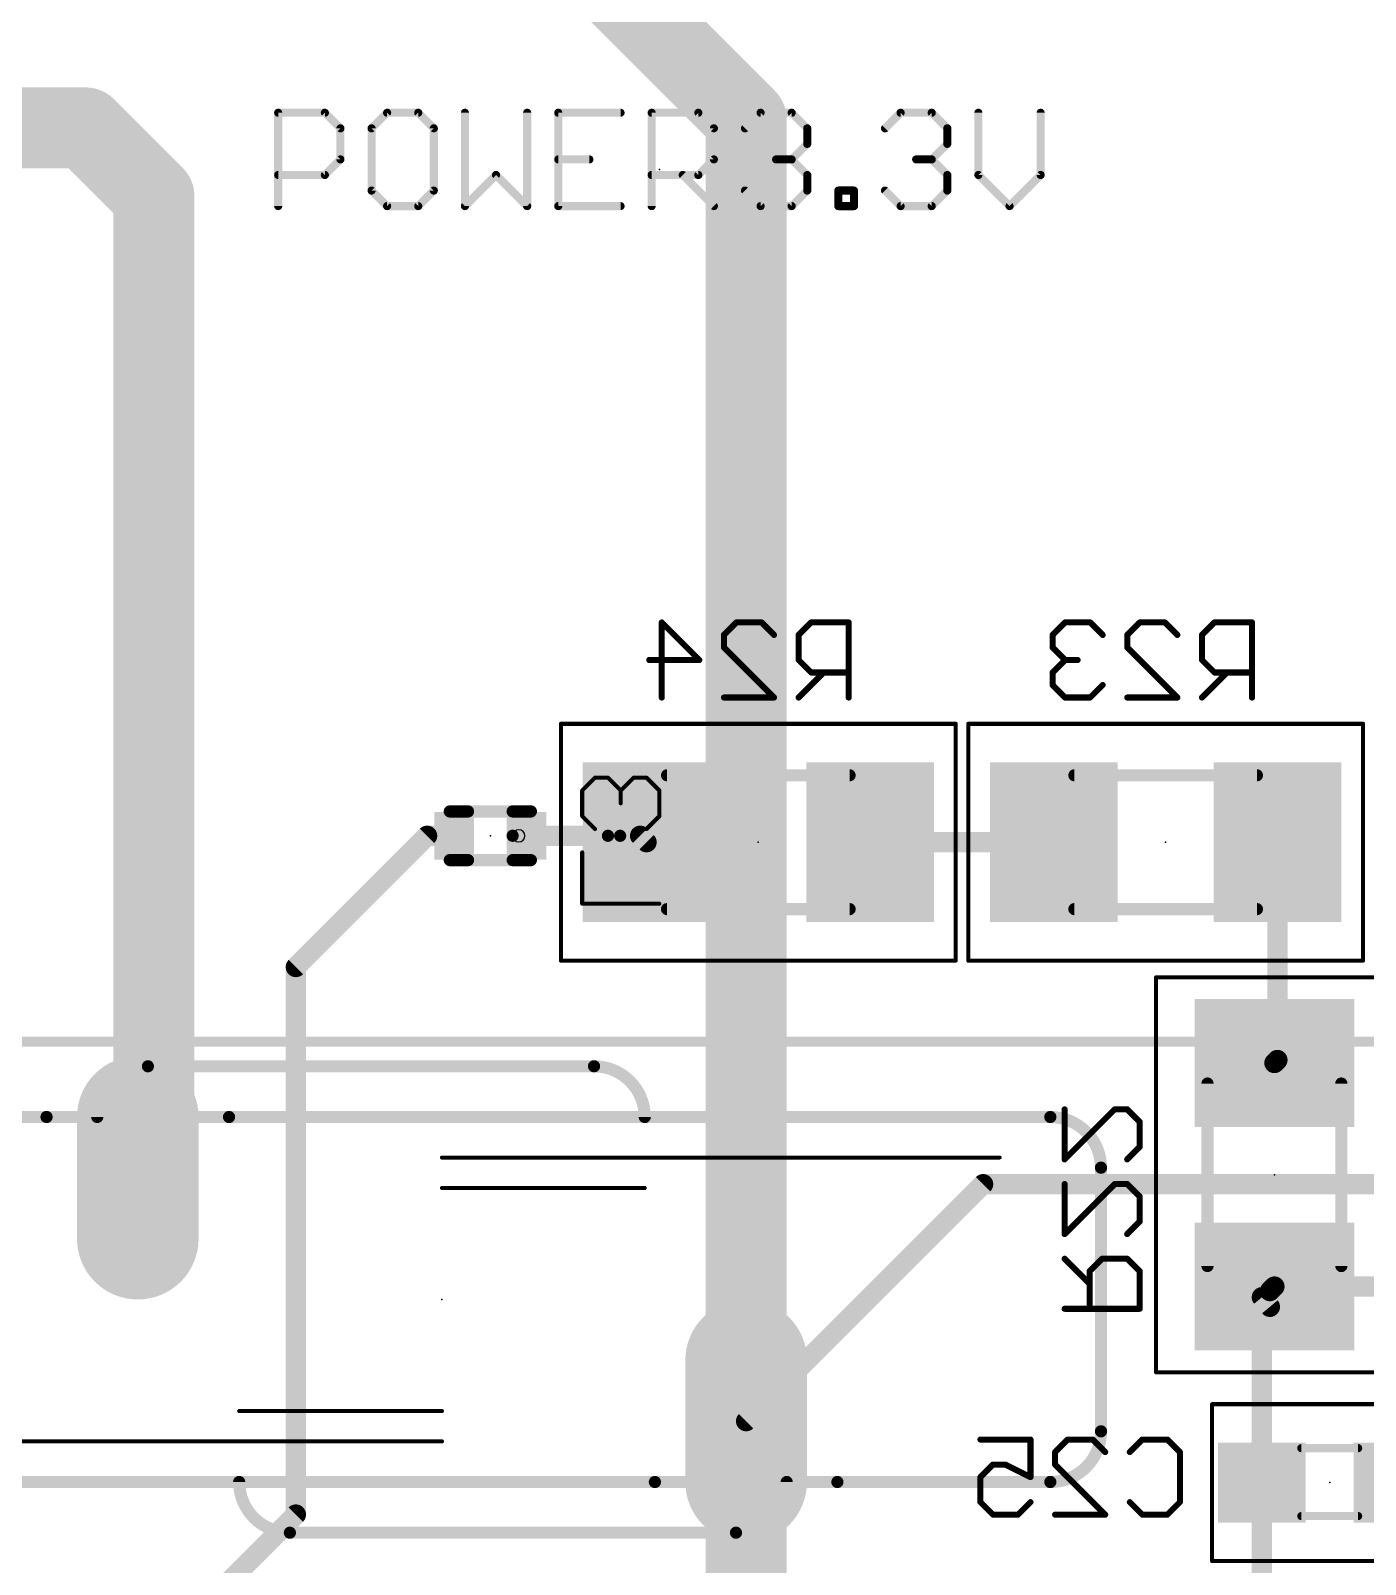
# Model space of a CAD drawing. Extents: x -0.1 to 70.5, y -0.1 to 57.
# Drawn here: x 8.87 to 25.59, y 27.82 to 47.03 of the extents above; entities that cross this region are included whole.
import ezdxf

# ---------------------------------------------------------------- set-up
doc = ezdxf.new("R2010")
doc.units = 0
for name, color, linetype in [('1', 14, 'CONTINUOUS'), ('16', 174, 'CONTINUOUS'), ('17', 94, 'CONTINUOUS'), ('21', 250, 'CONTINUOUS'), ('22', 250, 'CONTINUOUS'), ('23', 178, 'CONTINUOUS'), ('24', 178, 'CONTINUOUS'), ('25', 250, 'CONTINUOUS'), ('26', 250, 'CONTINUOUS'), ('40', 174, 'CONTINUOUS'), ('51', 250, 'CONTINUOUS'), ('52', 250, 'CONTINUOUS')]:
    doc.layers.add(name, color=color, linetype=linetype)

# ---------------------------------------------------------------- blocks, each defined once
blk = doc.blocks.new('RECT')
blk.add_solid([(-0.5, -0.5), (0.5, -0.5), (-0.5, 0.5), (0.5, 0.5)])
blk = doc.blocks.new('LONGP100')
at = {"const_width": 1}
blk.add_lwpolyline([(-0.5, 0), (0.5, 0)], dxfattribs=at)
at = {"const_width": 0.5}
for points in [[(-0.5, 0.25, 1), (-0.5, -0.25)], [(0.5, -0.25, 1), (0.5, 0.25)]]:
    blk.add_lwpolyline(points, format="xyb", dxfattribs=at)

msp = doc.modelspace()

# ---------------------------------------------------------------- linework, layer by layer
at = {"layer": '1'}
for points, const_width in [([(17.832, 45.922), (10.668, 53.086)], 1.016), ([(17.832, 29.618), (17.832, 45.922)], 1.016), ([(17.832, 29.618), (20.8, 32.586)], 0.254), ([(20.8, 32.586), (30.4058, 32.586)], 0.254), ([(17.832, 29.618), (17.832, 25.198)], 1.016)]:
    msp.add_lwpolyline(points, dxfattribs=dict(at, const_width=const_width))
for points, const_width in [([(18.086, 45.922, 1), (17.578, 45.922)], 0.508), ([(17.6524, 45.7424, 1), (18.0116, 46.1016)], 0.508), ([(20.8, 32.6495, 1), (20.8, 32.5225)], 0.127), ([(20.8449, 32.5411, 1), (20.7551, 32.6309)], 0.127), ([(18.086, 29.618, 1), (17.578, 29.618)], 0.508), ([(17.578, 29.618, 1), (18.086, 29.618)], 0.508), ([(17.7871, 29.6629, 1), (17.8769, 29.5731)], 0.127)]:
    msp.add_lwpolyline(points, format="xyb", dxfattribs=dict(at, const_width=const_width))
at = {"layer": '16'}
for points, const_width in [([(6.4, 45.816), (9.556, 45.816)], 1.016), ([(9.556, 45.816), (10.414, 44.958)], 1.016), ([(10.414, 44.958), (10.414, 32.868)], 1.016), ([(13.836, 36.95), (12.192, 35.306)], 0.254), ([(14.1364, 36.95), (13.836, 36.95)], 0.254), ([(15.1196, 36.95), (16.5042, 36.95)], 0.254), ([(16.5042, 36.95), (16.5846, 36.8696)], 0.254), ([(19.3846, 36.8696), (21.6868, 36.8696)], 0.254), ([(24.4868, 36.8696), (24.4868, 34.1418)], 0.254), ([(12.192, 35.306), (12.192, 28.448)], 0.254), ([(24.4868, 34.1418), (24.449, 34.104)], 0.254), ([(10.414, 32.868), (10.212, 32.666)], 1.016), ([(24.449, 31.304), (24.392, 31.247)], 0.254), ([(24.392, 31.247), (24.392, 31.05)], 0.254), ([(24.449, 31.304), (28.2237, 31.304)], 0.254), ([(24.392, 31.05), (24.292, 31.1699)], 0.254), ([(24.292, 31.1699), (24.292, 28.848)], 0.254), ([(24.292, 28.848), (24.292, 27.524)], 0.254), ([(12.192, 28.448), (10.132, 26.388)], 0.254)]:
    msp.add_lwpolyline(points, dxfattribs=dict(at, const_width=const_width))
for points, const_width in [([(9.7356, 45.9956, 1), (9.3764, 45.6364)], 0.508), ([(9.556, 45.562, 1), (9.556, 46.07)], 0.508), ([(10.668, 44.958, 1), (10.16, 44.958)], 0.508), ([(10.2344, 44.7784, 1), (10.5936, 45.1376)], 0.508), ([(13.836, 37.0135, 1), (13.836, 36.8865)], 0.127), ([(13.8809, 36.9051, 1), (13.7911, 36.9949)], 0.127), ([(14.1364, 36.8865, 1), (14.1364, 37.0135)], 0.127), ([(15.1196, 37.0135, 1), (15.1196, 36.8865)], 0.127), ([(16.5491, 36.9949, 1), (16.4593, 36.9051)], 0.127), ([(16.5042, 36.8865, 1), (16.5042, 37.0135)], 0.127), ([(16.5397, 36.8247, 1), (16.6295, 36.9145)], 0.127), ([(19.3846, 36.9331, 1), (19.3846, 36.8061)], 0.127), ([(21.6868, 36.8061, 1), (21.6868, 36.9331)], 0.127), ([(24.5503, 36.8696, 1), (24.4233, 36.8696)], 0.127), ([(12.2555, 35.306, 1), (12.1285, 35.306)], 0.127), ([(12.1471, 35.3509, 1), (12.2369, 35.2611)], 0.127), ([(24.4041, 34.1489, 1), (24.4939, 34.0591)], 0.127), ([(24.4233, 34.1418, 1), (24.5503, 34.1418)], 0.127), ([(24.5317, 34.0969, 1), (24.4419, 34.1867)], 0.127), ([(10.5936, 32.6884, 1), (10.2344, 33.0476)], 0.508), ([(10.0324, 32.8456, 1), (10.3916, 32.4864)], 0.508), ([(10.16, 32.868, 1), (10.668, 32.868)], 0.508), ([(24.4555, 31.247, 1), (24.3285, 31.247)], 0.127), ([(24.3471, 31.2919, 1), (24.4369, 31.2021)], 0.127), ([(24.449, 31.3675, 1), (24.449, 31.2405)], 0.127), ([(24.4939, 31.2591, 1), (24.4041, 31.3489)], 0.127), ([(24.3408, 31.2106, 1), (24.2432, 31.1292)], 0.127), ([(24.3555, 31.1699, 1), (24.2285, 31.1699)], 0.127), ([(24.3432, 31.0093, 1), (24.4408, 31.0907)], 0.127), ([(24.3285, 31.05, 1), (24.4555, 31.05)], 0.127), ([(24.3555, 28.848, 1), (24.2285, 28.848)], 0.127), ([(24.2285, 28.848, 1), (24.3555, 28.848)], 0.127), ([(12.1285, 28.448, 1), (12.2555, 28.448)], 0.127), ([(12.2369, 28.4031, 1), (12.1471, 28.4929)], 0.127)]:
    msp.add_lwpolyline(points, format="xyb", dxfattribs=dict(at, const_width=const_width))
at = {"layer": '21'}
for points, const_width in [([(1.252, 34.372), (32.494, 34.372)], 0.127), ([(15.927, 34.063), (10.339, 34.063)], 0.1524), ([(6.402, 33.428), (9.069, 33.428)], 0.1524), ([(11.355, 33.428), (21.642, 33.428)], 0.1524), ([(14.022, 32.92), (21.007, 32.92)], 0.0508), ([(22.277, 32.793), (22.277, 29.491)], 0.1524), ([(14.022, 32.539), (16.562, 32.539)], 0.0508), ([(11.482, 29.745), (14.022, 29.745)], 0.0508), ([(7.037, 29.364), (14.022, 29.364)], 0.0508), ([(6.402, 28.856), (16.689, 28.856)], 0.1524), ([(18.975, 28.856), (21.642, 28.856)], 0.1524), ([(12.117, 28.221), (17.705, 28.221)], 0.1524)]:
    msp.add_lwpolyline(points, dxfattribs=dict(at, const_width=const_width))
for points, const_width in [([(10.339, 34.1011, 1), (10.339, 34.0249)], 0.0762), ([(16.562, 33.428, 0.4142), (15.927, 34.063)], 0.1524), ([(15.927, 34.1011, 1), (15.927, 34.0249)], 0.0762), ([(15.927, 34.0249, 1), (15.927, 34.1011)], 0.0762), ([(9.069, 33.3899, 1), (9.069, 33.4661)], 0.0762), ([(11.355, 33.4661, 1), (11.355, 33.3899)], 0.0762), ([(16.5239, 33.428, 1), (16.6001, 33.428)], 0.0762), ([(22.277, 32.793, 0.4142), (21.642, 33.428)], 0.1524), ([(21.642, 33.4661, 1), (21.642, 33.3899)], 0.0762), ([(21.642, 33.3899, 1), (21.642, 33.4661)], 0.0762), ([(14.022, 32.9327, 1), (14.022, 32.9073)], 0.0254), ([(21.007, 32.9073, 1), (21.007, 32.9327)], 0.0254), ([(22.3151, 32.793, 1), (22.2389, 32.793)], 0.0762), ([(22.2389, 32.793, 1), (22.3151, 32.793)], 0.0762), ([(14.022, 32.5517, 1), (14.022, 32.5263)], 0.0254), ([(16.562, 32.5263, 1), (16.562, 32.5517)], 0.0254), ([(11.482, 29.7577, 1), (11.482, 29.7323)], 0.0254), ([(14.022, 29.7323, 1), (14.022, 29.7577)], 0.0254), ([(21.642, 28.856, 0.4142), (22.277, 29.491)], 0.1524), ([(22.3151, 29.491, 1), (22.2389, 29.491)], 0.0762), ([(22.2389, 29.491, 1), (22.3151, 29.491)], 0.0762), ([(14.022, 29.3513, 1), (14.022, 29.3767)], 0.0254), ([(11.482, 28.856, 0.4142), (12.117, 28.221)], 0.1524), ([(11.5201, 28.856, 1), (11.4439, 28.856)], 0.0762), ([(16.689, 28.8179, 1), (16.689, 28.8941)], 0.0762), ([(18.975, 28.8941, 1), (18.975, 28.8179)], 0.0762), ([(21.642, 28.8941, 1), (21.642, 28.8179)], 0.0762), ([(21.642, 28.8179, 1), (21.642, 28.8941)], 0.0762), ([(12.117, 28.2591, 1), (12.117, 28.1829)], 0.0762), ([(12.117, 28.1829, 1), (12.117, 28.2591)], 0.0762), ([(17.705, 28.1829, 1), (17.705, 28.2591)], 0.0762)]:
    msp.add_lwpolyline(points, format="xyb", dxfattribs=dict(at, const_width=const_width))
at = {"layer": '22'}
for points, const_width in [([(16.2536, 36.95, 1), (16.1012, 36.95)], 0.1524), ([(16.1012, 36.95, 1), (16.2536, 36.95)], 0.1524), ([(16.1393, 36.95, 1), (16.0631, 36.95)], 0.0762), ([(16.0631, 36.95, 1), (16.1393, 36.95)], 0.0762), ([(16.2917, 36.95, 1), (16.2155, 36.95)], 0.0762), ([(16.2155, 36.95, 1), (16.2917, 36.95)], 0.0762)]:
    msp.add_lwpolyline(points, format="xyb", dxfattribs=dict(at, const_width=const_width))
at = {"layer": '23'}
for p in [(16.746, 45.294), (14.022, 31.142)]:
    msp.add_point(p, dxfattribs=at)
at = {"layer": '24'}
for p in [(14.628, 36.95), (17.9846, 36.8696), (23.0868, 36.8696), (24.449, 32.704), (25.142, 28.848)]:
    msp.add_point(p, dxfattribs=at)
at = {"layer": '25', "const_width": 0.1016}
for points in [[(11.9708, 44.8368), (11.9708, 46.0062)], [(11.9708, 46.0062), (12.5555, 46.0062)], [(12.5555, 46.0062), (12.7504, 45.8113)], [(13.3351, 46.0062), (13.1402, 45.8113)], [(13.7249, 46.0062), (13.3351, 46.0062)], [(13.9198, 45.8113), (13.7249, 46.0062)], [(14.3096, 46.0062), (14.3096, 44.8368)], [(15.0892, 44.8368), (15.0892, 46.0062)], [(16.2586, 46.0062), (15.479, 46.0062)], [(15.479, 46.0062), (15.479, 44.8368)], [(16.6484, 44.8368), (16.6484, 46.0062)], [(16.6484, 46.0062), (17.2331, 46.0062)], [(17.2331, 46.0062), (17.428, 45.8113)], [(17.8178, 45.8113), (18.0127, 46.0062)], [(18.0127, 46.0062), (18.4025, 46.0062)], [(18.4025, 46.0062), (18.5974, 45.8113)], [(19.5719, 45.8113), (19.7668, 46.0062)], [(19.7668, 46.0062), (20.1566, 46.0062)], [(20.1566, 46.0062), (20.3515, 45.8113)], [(20.7413, 46.0062), (20.7413, 45.2266)], [(21.5209, 45.2266), (21.5209, 46.0062)], [(12.7504, 45.8113), (12.7504, 45.4215)], [(13.1402, 45.8113), (13.1402, 45.0317)], [(13.9198, 45.0317), (13.9198, 45.8113)], [(17.428, 45.8113), (17.428, 45.4215)], [(18.5974, 45.8113), (18.5974, 45.6164)], [(20.3515, 45.8113), (20.3515, 45.6164)], [(18.5974, 45.6164), (18.4025, 45.4215)], [(20.3515, 45.6164), (20.1566, 45.4215)], [(12.7504, 45.4215), (12.5555, 45.2266)], [(15.479, 45.4215), (15.8688, 45.4215)], [(17.428, 45.4215), (17.2331, 45.2266)], [(18.4025, 45.4215), (18.2076, 45.4215)], [(18.4025, 45.4215), (18.5974, 45.2266)], [(20.1566, 45.4215), (19.9617, 45.4215)], [(20.1566, 45.4215), (20.3515, 45.2266)], [(12.5555, 45.2266), (11.9708, 45.2266)], [(14.3096, 44.8368), (14.6994, 45.2266)], [(14.6994, 45.2266), (15.0892, 44.8368)], [(17.2331, 45.2266), (16.6484, 45.2266)], [(17.0382, 45.2266), (17.428, 44.8368)], [(18.5974, 45.2266), (18.5974, 45.0317)], [(20.3515, 45.2266), (20.3515, 45.0317)], [(20.7413, 45.2266), (21.1311, 44.8368)], [(21.1311, 44.8368), (21.5209, 45.2266)], [(13.1402, 45.0317), (13.3351, 44.8368)], [(13.7249, 44.8368), (13.9198, 45.0317)], [(18.0127, 44.8368), (17.8178, 45.0317)], [(18.5974, 45.0317), (18.4025, 44.8368)], [(18.9872, 44.8368), (18.9872, 45.0317)], [(18.9872, 45.0317), (19.1821, 45.0317)], [(19.1821, 45.0317), (19.1821, 44.8368)], [(19.7668, 44.8368), (19.5719, 45.0317)], [(20.3515, 45.0317), (20.1566, 44.8368)], [(13.3351, 44.8368), (13.7249, 44.8368)], [(15.479, 44.8368), (16.2586, 44.8368)], [(18.4025, 44.8368), (18.0127, 44.8368)], [(19.1821, 44.8368), (18.9872, 44.8368)], [(20.1566, 44.8368), (19.7668, 44.8368)]]:
    msp.add_lwpolyline(points, dxfattribs=at)
at = {"layer": '25', "const_width": 0.0508}
for points in [[(11.9962, 46.0062, 1), (11.9454, 46.0062)], [(11.9708, 46.0316, 1), (11.9708, 45.9808)], [(12.5735, 46.0242, 1), (12.5375, 45.9882)], [(12.5555, 45.9808, 1), (12.5555, 46.0316)], [(13.3351, 46.0316, 1), (13.3351, 45.9808)], [(13.3531, 45.9882, 1), (13.3171, 46.0242)], [(13.7429, 46.0242, 1), (13.7069, 45.9882)], [(13.7249, 45.9808, 1), (13.7249, 46.0316)], [(14.335, 46.0062, 1), (14.2842, 46.0062)], [(15.1146, 46.0062, 1), (15.0638, 46.0062)], [(15.479, 46.0316, 1), (15.479, 45.9808)], [(15.5044, 46.0062, 1), (15.4536, 46.0062)], [(16.2586, 45.9808, 1), (16.2586, 46.0316)], [(16.6738, 46.0062, 1), (16.623, 46.0062)], [(16.6484, 46.0316, 1), (16.6484, 45.9808)], [(17.251, 46.0242, 1), (17.2151, 45.9882)], [(17.2331, 45.9808, 1), (17.2331, 46.0316)], [(18.0127, 46.0316, 1), (18.0127, 45.9808)], [(18.0306, 45.9882, 1), (17.9947, 46.0242)], [(18.4204, 46.0242, 1), (18.3845, 45.9882)], [(18.4025, 45.9808, 1), (18.4025, 46.0316)], [(19.7668, 46.0316, 1), (19.7668, 45.9808)], [(19.7847, 45.9882, 1), (19.7488, 46.0242)], [(20.1745, 46.0242, 1), (20.1386, 45.9882)], [(20.1566, 45.9808, 1), (20.1566, 46.0316)], [(20.7667, 46.0062, 1), (20.7159, 46.0062)], [(21.5463, 46.0062, 1), (21.4955, 46.0062)], [(12.7758, 45.8113, 1), (12.725, 45.8113)], [(12.7324, 45.7933, 1), (12.7684, 45.8293)], [(13.1222, 45.8293, 1), (13.1582, 45.7933)], [(13.1656, 45.8113, 1), (13.1148, 45.8113)], [(13.9452, 45.8113, 1), (13.8944, 45.8113)], [(13.9018, 45.7933, 1), (13.9378, 45.8293)], [(17.4534, 45.8113, 1), (17.4026, 45.8113)], [(17.41, 45.7933, 1), (17.4459, 45.8293)], [(17.7998, 45.8293, 1), (17.8357, 45.7933)], [(18.6228, 45.8113, 1), (18.572, 45.8113)], [(18.5794, 45.7933, 1), (18.6153, 45.8293)], [(19.5539, 45.8293, 1), (19.5898, 45.7933)], [(20.3769, 45.8113, 1), (20.3261, 45.8113)], [(20.3335, 45.7933, 1), (20.3694, 45.8293)], [(18.572, 45.6164, 1), (18.6228, 45.6164)], [(18.6153, 45.5984, 1), (18.5794, 45.6344)], [(20.3261, 45.6164, 1), (20.3769, 45.6164)], [(20.3694, 45.5984, 1), (20.3335, 45.6344)], [(12.725, 45.4215, 1), (12.7758, 45.4215)], [(12.7684, 45.4035, 1), (12.7324, 45.4395)], [(15.479, 45.4469, 1), (15.479, 45.3961)], [(15.8688, 45.3961, 1), (15.8688, 45.4469)], [(17.4026, 45.4215, 1), (17.4534, 45.4215)], [(17.4459, 45.4035, 1), (17.41, 45.4395)], [(18.2076, 45.4469, 1), (18.2076, 45.3961)], [(18.4204, 45.4395, 1), (18.3845, 45.4035)], [(18.3845, 45.4395, 1), (18.4204, 45.4035)], [(18.4025, 45.3961, 1), (18.4025, 45.4469)], [(19.9617, 45.4469, 1), (19.9617, 45.3961)], [(20.1745, 45.4395, 1), (20.1386, 45.4035)], [(20.1386, 45.4395, 1), (20.1745, 45.4035)], [(20.1566, 45.3961, 1), (20.1566, 45.4469)], [(11.9708, 45.252, 1), (11.9708, 45.2012)], [(12.5375, 45.2446, 1), (12.5735, 45.2086)], [(12.5555, 45.2012, 1), (12.5555, 45.252)], [(14.7174, 45.2446, 1), (14.6814, 45.2086)], [(14.7174, 45.2086, 1), (14.6814, 45.2446)], [(16.6484, 45.252, 1), (16.6484, 45.2012)], [(17.0561, 45.2446, 1), (17.0202, 45.2086)], [(17.2151, 45.2446, 1), (17.251, 45.2086)], [(17.2331, 45.2012, 1), (17.2331, 45.252)], [(18.6228, 45.2266, 1), (18.572, 45.2266)], [(18.5794, 45.2086, 1), (18.6153, 45.2446)], [(20.3769, 45.2266, 1), (20.3261, 45.2266)], [(20.3335, 45.2086, 1), (20.3694, 45.2446)], [(20.7592, 45.2446, 1), (20.7233, 45.2086)], [(20.7159, 45.2266, 1), (20.7667, 45.2266)], [(21.4955, 45.2266, 1), (21.5463, 45.2266)], [(21.5388, 45.2086, 1), (21.5029, 45.2446)], [(13.1582, 45.0497, 1), (13.1222, 45.0137)], [(13.1148, 45.0317, 1), (13.1656, 45.0317)], [(13.8944, 45.0317, 1), (13.9452, 45.0317)], [(13.9378, 45.0137, 1), (13.9018, 45.0497)], [(17.8357, 45.0497, 1), (17.7998, 45.0137)], [(18.572, 45.0317, 1), (18.6228, 45.0317)], [(18.6153, 45.0137, 1), (18.5794, 45.0497)], [(19.0126, 45.0317, 1), (18.9618, 45.0317)], [(18.9872, 45.0571, 1), (18.9872, 45.0063)], [(19.2075, 45.0317, 1), (19.1567, 45.0317)], [(19.1821, 45.0063, 1), (19.1821, 45.0571)], [(19.5898, 45.0497, 1), (19.5539, 45.0137)], [(20.3261, 45.0317, 1), (20.3769, 45.0317)], [(20.3694, 45.0137, 1), (20.3335, 45.0497)], [(11.9454, 44.8368, 1), (11.9962, 44.8368)], [(13.3351, 44.8622, 1), (13.3351, 44.8114)], [(13.3171, 44.8188, 1), (13.3531, 44.8548)], [(13.7069, 44.8548, 1), (13.7429, 44.8188)], [(13.7249, 44.8114, 1), (13.7249, 44.8622)], [(14.2916, 44.8548, 1), (14.3276, 44.8188)], [(14.2842, 44.8368, 1), (14.335, 44.8368)], [(15.0638, 44.8368, 1), (15.1146, 44.8368)], [(15.0712, 44.8188, 1), (15.1072, 44.8548)], [(15.479, 44.8622, 1), (15.479, 44.8114)], [(15.4536, 44.8368, 1), (15.5044, 44.8368)], [(16.2586, 44.8114, 1), (16.2586, 44.8622)], [(16.623, 44.8368, 1), (16.6738, 44.8368)], [(17.41, 44.8188, 1), (17.4459, 44.8548)], [(18.0127, 44.8622, 1), (18.0127, 44.8114)], [(17.9947, 44.8188, 1), (18.0306, 44.8548)], [(18.3845, 44.8548, 1), (18.4204, 44.8188)], [(18.4025, 44.8114, 1), (18.4025, 44.8622)], [(18.9872, 44.8622, 1), (18.9872, 44.8114)], [(18.9618, 44.8368, 1), (19.0126, 44.8368)], [(19.1567, 44.8368, 1), (19.2075, 44.8368)], [(19.1821, 44.8114, 1), (19.1821, 44.8622)], [(19.7668, 44.8622, 1), (19.7668, 44.8114)], [(19.7488, 44.8188, 1), (19.7847, 44.8548)], [(20.1386, 44.8548, 1), (20.1745, 44.8188)], [(20.1566, 44.8114, 1), (20.1566, 44.8622)], [(21.1131, 44.8548, 1), (21.149, 44.8188)], [(21.1131, 44.8188, 1), (21.149, 44.8548)]]:
    msp.add_lwpolyline(points, format="xyb", dxfattribs=at)
at = {"layer": '26'}
for points, const_width in [([(16.7942, 39.6223, 1), (16.7561, 39.6223)], 0.0381), ([(16.7886, 39.6358, 1), (16.7617, 39.6088)], 0.0381), ([(17.7107, 39.6414, 1), (17.7107, 39.6033)], 0.0381), ([(17.7242, 39.6088, 1), (17.6972, 39.6358)], 0.0381), ([(18.0377, 39.6358, 1), (18.0107, 39.6088)], 0.0381), ([(18.0242, 39.6033, 1), (18.0242, 39.6414)], 0.0381), ([(18.6462, 39.6414, 1), (18.6462, 39.6033)], 0.0381), ([(18.6597, 39.6088, 1), (18.6327, 39.6358)], 0.0381), ([(19.1356, 39.6223, 1), (19.0975, 39.6223)], 0.0381), ([(19.1165, 39.6033, 1), (19.1165, 39.6414)], 0.0381), ([(21.8274, 39.6414, 1), (21.8274, 39.6033)], 0.0381), ([(21.8408, 39.6088, 1), (21.8139, 39.6358)], 0.0381), ([(22.1544, 39.6358, 1), (22.1274, 39.6088)], 0.0381), ([(22.1409, 39.6033, 1), (22.1409, 39.6414)], 0.0381), ([(22.7629, 39.6414, 1), (22.7629, 39.6033)], 0.0381), ([(22.7764, 39.6088, 1), (22.7494, 39.6358)], 0.0381), ([(23.0899, 39.6358, 1), (23.0629, 39.6088)], 0.0381), ([(23.0764, 39.6033, 1), (23.0764, 39.6414)], 0.0381), ([(23.6984, 39.6414, 1), (23.6984, 39.6033)], 0.0381), ([(23.7119, 39.6088, 1), (23.6849, 39.6358)], 0.0381), ([(24.1878, 39.6223, 1), (24.1497, 39.6223)], 0.0381), ([(24.1687, 39.6033, 1), (24.1687, 39.6414)], 0.0381), ([(17.5404, 39.479, 1), (17.5674, 39.4521)], 0.0381), ([(17.573, 39.4655, 1), (17.5349, 39.4655)], 0.0381), ([(18.1675, 39.4521, 1), (18.1945, 39.479)], 0.0381), ([(18.5085, 39.4655, 1), (18.4704, 39.4655)], 0.0381), ([(18.476, 39.479, 1), (18.5029, 39.4521)], 0.0381), ([(21.6896, 39.4655, 1), (21.6515, 39.4655)], 0.0381), ([(21.6571, 39.479, 1), (21.6841, 39.4521)], 0.0381), ([(22.2842, 39.4521, 1), (22.3111, 39.479)], 0.0381), ([(22.6252, 39.4655, 1), (22.5871, 39.4655)], 0.0381), ([(22.5926, 39.479, 1), (22.6196, 39.4521)], 0.0381), ([(23.2197, 39.4521, 1), (23.2467, 39.479)], 0.0381), ([(23.5607, 39.4655, 1), (23.5226, 39.4655)], 0.0381), ([(23.5282, 39.479, 1), (23.5551, 39.4521)], 0.0381), ([(16.6184, 39.1711, 1), (16.6184, 39.133)], 0.0381), ([(17.2455, 39.133, 1), (17.2455, 39.1711)], 0.0381), ([(17.5674, 39.3222, 1), (17.5404, 39.2953)], 0.0381), ([(17.5349, 39.3088, 1), (17.573, 39.3088)], 0.0381), ([(18.5029, 39.1655, 1), (18.476, 39.1385)], 0.0381), ([(21.6515, 39.3088, 1), (21.6896, 39.3088)], 0.0381), ([(21.6841, 39.3222, 1), (21.6571, 39.2953)], 0.0381), ([(21.8274, 39.1711, 1), (21.8274, 39.133)], 0.0381), ([(21.8408, 39.1385, 1), (21.8139, 39.1655)], 0.0381), ([(21.9841, 39.133, 1), (21.9841, 39.1711)], 0.0381), ([(22.6196, 39.3222, 1), (22.5926, 39.2953)], 0.0381), ([(22.5871, 39.3088, 1), (22.6252, 39.3088)], 0.0381), ([(23.5551, 39.1655, 1), (23.5282, 39.1385)], 0.0381), ([(17.232, 39.1385, 1), (17.2589, 39.1655)], 0.0381), ([(18.4704, 39.152, 1), (18.5085, 39.152)], 0.0381), ([(18.6462, 39.0143, 1), (18.6462, 38.9762)], 0.0381), ([(18.6327, 38.9818, 1), (18.6597, 39.0087)], 0.0381), ([(18.8164, 38.9818, 1), (18.7895, 39.0087)], 0.0381), ([(19.1165, 38.9762, 1), (19.1165, 39.0143)], 0.0381), ([(21.6896, 38.9952, 1), (21.6515, 38.9952)], 0.0381), ([(21.6571, 39.0087, 1), (21.6841, 38.9818)], 0.0381), ([(21.8139, 39.1385, 1), (21.8408, 39.1655)], 0.0381), ([(23.5226, 39.152, 1), (23.5607, 39.152)], 0.0381), ([(23.6984, 39.0143, 1), (23.6984, 38.9762)], 0.0381), ([(23.6849, 38.9818, 1), (23.7119, 39.0087)], 0.0381), ([(23.8686, 38.9818, 1), (23.8417, 39.0087)], 0.0381), ([(24.1687, 38.9762, 1), (24.1687, 39.0143)], 0.0381), ([(21.6515, 38.8385, 1), (21.6896, 38.8385)], 0.0381), ([(21.6841, 38.8519, 1), (21.6571, 38.825)], 0.0381), ([(22.3111, 38.825, 1), (22.2842, 38.8519)], 0.0381), ([(16.7561, 38.6817, 1), (16.7942, 38.6817)], 0.0381), ([(17.5539, 38.7007, 1), (17.5539, 38.6626)], 0.0381), ([(18.1675, 38.6682, 1), (18.1945, 38.6952)], 0.0381), ([(18.181, 38.6626, 1), (18.181, 38.7007)], 0.0381), ([(18.476, 38.6952, 1), (18.5029, 38.6682)], 0.0381), ([(19.0975, 38.6817, 1), (19.1356, 38.6817)], 0.0381), ([(21.8274, 38.7007, 1), (21.8274, 38.6626)], 0.0381), ([(21.8139, 38.6682, 1), (21.8408, 38.6952)], 0.0381), ([(22.1274, 38.6952, 1), (22.1544, 38.6682)], 0.0381), ([(22.1409, 38.6626, 1), (22.1409, 38.7007)], 0.0381), ([(22.6061, 38.7007, 1), (22.6061, 38.6626)], 0.0381), ([(23.2197, 38.6682, 1), (23.2467, 38.6952)], 0.0381), ([(23.2332, 38.6626, 1), (23.2332, 38.7007)], 0.0381), ([(23.5282, 38.6952, 1), (23.5551, 38.6682)], 0.0381), ([(24.1497, 38.6817, 1), (24.1878, 38.6817)], 0.0381), ([(15.9394, 37.691, 1), (15.9394, 37.6656)], 0.0254), ([(15.9484, 37.6694, 1), (15.9304, 37.6873)], 0.0254), ([(16.1094, 37.6873, 1), (16.0914, 37.6694)], 0.0254), ([(16.1004, 37.6656, 1), (16.1004, 37.691)], 0.0254), ([(16.4224, 37.691, 1), (16.4224, 37.6656)], 0.0254), ([(16.4314, 37.6694, 1), (16.4134, 37.6873)], 0.0254), ([(16.5924, 37.6873, 1), (16.5744, 37.6694)], 0.0254), ([(16.5834, 37.6656, 1), (16.5834, 37.691)], 0.0254), ([(15.7911, 37.5173, 1), (15.7657, 37.5173)], 0.0254), ([(15.7694, 37.5263, 1), (15.7874, 37.5084)], 0.0254), ([(16.2741, 37.5173, 1), (16.2487, 37.5173)], 0.0254), ([(16.2524, 37.5263, 1), (16.2704, 37.5084)], 0.0254), ([(16.2524, 37.5084, 1), (16.2704, 37.5263)], 0.0254), ([(16.7571, 37.5173, 1), (16.7317, 37.5173)], 0.0254), ([(16.7354, 37.5084, 1), (16.7534, 37.5263)], 0.0254), ([(16.2487, 37.3563, 1), (16.2741, 37.3563)], 0.0254), ([(15.7874, 37.2043, 1), (15.7694, 37.1863)], 0.0254), ([(15.7657, 37.1953, 1), (15.7911, 37.1953)], 0.0254), ([(16.7317, 37.1953, 1), (16.7571, 37.1953)], 0.0254), ([(16.7534, 37.1863, 1), (16.7354, 37.2043)], 0.0254), ([(15.9304, 37.0253, 1), (15.9484, 37.0433)], 0.0254), ([(16.5744, 37.0433, 1), (16.5924, 37.0253)], 0.0254), ([(15.7911, 36.7428, 1), (15.7657, 36.7428)], 0.0254), ([(15.7784, 36.1115, 1), (15.7784, 36.0861)], 0.0254), ([(16.7444, 36.0861, 1), (16.7444, 36.1115)], 0.0254), ([(15.7657, 36.0988, 1), (15.7911, 36.0988)], 0.0254), ([(21.8402, 33.5237, 1), (21.8021, 33.5237)], 0.0381), ([(22.4482, 33.5427, 1), (22.4482, 33.5046)], 0.0381), ([(22.4616, 33.5102, 1), (22.4347, 33.5371)], 0.0381), ([(22.6184, 33.5371, 1), (22.5915, 33.5102)], 0.0381), ([(22.6049, 33.5046, 1), (22.6049, 33.5427)], 0.0381), ([(22.7808, 33.3669, 1), (22.7427, 33.3669)], 0.0381), ([(22.7482, 33.3534, 1), (22.7752, 33.3804)], 0.0381), ([(22.7427, 33.0533, 1), (22.7808, 33.0533)], 0.0381), ([(22.7752, 33.0399, 1), (22.7482, 33.0668)], 0.0381), ([(21.8076, 32.9101, 1), (21.8346, 32.8831)], 0.0381), ([(21.8021, 32.8966, 1), (21.8402, 32.8966)], 0.0381), ([(22.5915, 32.9101, 1), (22.6184, 32.8831)], 0.0381), ([(21.8402, 32.5881, 1), (21.8021, 32.5881)], 0.0381), ([(22.4482, 32.6072, 1), (22.4482, 32.5691)], 0.0381), ([(22.4616, 32.5747, 1), (22.4347, 32.6016)], 0.0381), ([(22.6184, 32.6016, 1), (22.5915, 32.5747)], 0.0381), ([(22.6049, 32.5691, 1), (22.6049, 32.6072)], 0.0381), ([(22.7808, 32.4314, 1), (22.7427, 32.4314)], 0.0381), ([(22.7482, 32.4179, 1), (22.7752, 32.4448)], 0.0381), ([(22.7427, 32.1178, 1), (22.7808, 32.1178)], 0.0381), ([(22.7752, 32.1044, 1), (22.7482, 32.1313)], 0.0381), ([(21.8076, 31.9745, 1), (21.8346, 31.9476)], 0.0381), ([(21.8021, 31.9611, 1), (21.8402, 31.9611)], 0.0381), ([(22.5915, 31.9745, 1), (22.6184, 31.9476)], 0.0381), ([(21.8346, 31.6661, 1), (21.8076, 31.6391)], 0.0381), ([(22.1537, 31.4958, 1), (22.1156, 31.4958)], 0.0381), ([(22.1212, 31.5093, 1), (22.1481, 31.4824)], 0.0381), ([(22.2914, 31.6717, 1), (22.2914, 31.6336)], 0.0381), ([(22.3049, 31.6391, 1), (22.2779, 31.6661)], 0.0381), ([(22.6184, 31.6661, 1), (22.5915, 31.6391)], 0.0381), ([(22.6049, 31.6336, 1), (22.6049, 31.6717)], 0.0381), ([(22.7808, 31.4958, 1), (22.7427, 31.4958)], 0.0381), ([(22.7482, 31.4824, 1), (22.7752, 31.5093)], 0.0381), ([(22.1212, 31.3256, 1), (22.1481, 31.3525)], 0.0381), ([(21.8211, 31.0446, 1), (21.8211, 31.0065)], 0.0381), ([(22.1156, 31.0255, 1), (22.1537, 31.0255)], 0.0381), ([(22.7427, 31.0255, 1), (22.7808, 31.0255)], 0.0381), ([(22.7617, 31.0065, 1), (22.7617, 31.0446)], 0.0381), ([(20.7668, 29.4068, 1), (20.7668, 29.3687)], 0.0381), ([(21.4129, 29.3877, 1), (21.3748, 29.3877)], 0.0381), ([(21.3939, 29.3687, 1), (21.3939, 29.4068)], 0.0381), ([(21.8591, 29.4068, 1), (21.8591, 29.3687)], 0.0381), ([(21.8726, 29.3742, 1), (21.8456, 29.4012)], 0.0381), ([(22.1861, 29.4012, 1), (22.1591, 29.3742)], 0.0381), ([(22.1726, 29.3687, 1), (22.1726, 29.4068)], 0.0381), ([(22.7946, 29.4068, 1), (22.7946, 29.3687)], 0.0381), ([(22.8081, 29.3742, 1), (22.7811, 29.4012)], 0.0381), ([(23.1216, 29.4012, 1), (23.0947, 29.3742)], 0.0381), ([(23.1081, 29.3687, 1), (23.1081, 29.4068)], 0.0381), ([(21.7214, 29.2309, 1), (21.6833, 29.2309)], 0.0381), ([(21.6888, 29.2444, 1), (21.7158, 29.2175)], 0.0381), ([(22.3159, 29.2175, 1), (22.3429, 29.2444)], 0.0381), ([(22.6244, 29.2444, 1), (22.6513, 29.2175)], 0.0381), ([(23.284, 29.2309, 1), (23.2459, 29.2309)], 0.0381), ([(23.2514, 29.2175, 1), (23.2784, 29.2444)], 0.0381), ([(20.9236, 29.0932, 1), (20.9236, 29.0551)], 0.0381), ([(20.937, 29.0607, 1), (20.9101, 29.0876)], 0.0381), ([(21.0888, 29.0912, 1), (21.0718, 29.0571)], 0.0381), ([(21.0803, 29.0551, 1), (21.0803, 29.0932)], 0.0381), ([(21.7158, 29.0876, 1), (21.6888, 29.0607)], 0.0381), ([(21.6833, 29.0742, 1), (21.7214, 29.0742)], 0.0381), ([(20.7858, 28.9174, 1), (20.7477, 28.9174)], 0.0381), ([(20.7533, 28.9309, 1), (20.7803, 28.9039)], 0.0381), ([(21.3748, 28.9174, 1), (21.4129, 28.9174)], 0.0381), ([(21.3853, 28.9004, 1), (21.4024, 28.9344)], 0.0381), ([(20.7477, 28.6039, 1), (20.7858, 28.6039)], 0.0381), ([(20.7803, 28.6173, 1), (20.7533, 28.5904)], 0.0381), ([(21.4073, 28.5904, 1), (21.3804, 28.6173)], 0.0381), ([(22.6513, 28.6173, 1), (22.6244, 28.5904)], 0.0381), ([(23.2459, 28.6039, 1), (23.284, 28.6039)], 0.0381), ([(23.2784, 28.5904, 1), (23.2514, 28.6173)], 0.0381), ([(20.9236, 28.4662, 1), (20.9236, 28.4281)], 0.0381), ([(20.9101, 28.4336, 1), (20.937, 28.4606)], 0.0381), ([(21.2236, 28.4606, 1), (21.2506, 28.4336)], 0.0381), ([(21.2371, 28.4281, 1), (21.2371, 28.4662)], 0.0381), ([(21.7023, 28.4662, 1), (21.7023, 28.4281)], 0.0381), ([(22.3159, 28.4336, 1), (22.3429, 28.4606)], 0.0381), ([(22.3294, 28.4281, 1), (22.3294, 28.4662)], 0.0381), ([(22.7946, 28.4662, 1), (22.7946, 28.4281)], 0.0381), ([(22.7811, 28.4336, 1), (22.8081, 28.4606)], 0.0381), ([(23.0947, 28.4606, 1), (23.1216, 28.4336)], 0.0381), ([(23.1081, 28.4281, 1), (23.1081, 28.4662)], 0.0381)]:
    msp.add_lwpolyline(points, format="xyb", dxfattribs=dict(at, const_width=const_width))
for points, const_width in [([(16.7752, 38.6817), (16.7752, 39.6223)], 0.0762), ([(16.7752, 39.6223), (17.2455, 39.152)], 0.0762), ([(17.5539, 39.4655), (17.7107, 39.6223)], 0.0762), ([(17.7107, 39.6223), (18.0242, 39.6223)], 0.0762), ([(18.0242, 39.6223), (18.181, 39.4655)], 0.0762), ([(18.6462, 39.6223), (18.4894, 39.4655)], 0.0762), ([(19.1165, 39.6223), (18.6462, 39.6223)], 0.0762), ([(19.1165, 38.6817), (19.1165, 39.6223)], 0.0762), ([(21.8274, 39.6223), (21.6706, 39.4655)], 0.0762), ([(22.1409, 39.6223), (21.8274, 39.6223)], 0.0762), ([(22.2977, 39.4655), (22.1409, 39.6223)], 0.0762), ([(22.6061, 39.4655), (22.7629, 39.6223)], 0.0762), ([(22.7629, 39.6223), (23.0764, 39.6223)], 0.0762), ([(23.0764, 39.6223), (23.2332, 39.4655)], 0.0762), ([(23.6984, 39.6223), (23.5416, 39.4655)], 0.0762), ([(24.1687, 39.6223), (23.6984, 39.6223)], 0.0762), ([(24.1687, 38.6817), (24.1687, 39.6223)], 0.0762), ([(17.5539, 39.3088), (17.5539, 39.4655)], 0.0762), ([(18.4894, 39.4655), (18.4894, 39.152)], 0.0762), ([(21.6706, 39.4655), (21.6706, 39.3088)], 0.0762), ([(22.6061, 39.3088), (22.6061, 39.4655)], 0.0762), ([(23.5416, 39.4655), (23.5416, 39.152)], 0.0762), ([(17.2455, 39.152), (16.6184, 39.152)], 0.0762), ([(18.181, 38.6817), (17.5539, 39.3088)], 0.0762), ([(18.4894, 39.152), (18.6462, 38.9952)], 0.0762), ([(21.6706, 39.3088), (21.8274, 39.152)], 0.0762), ([(21.8274, 39.152), (21.6706, 38.9952)], 0.0762), ([(21.8274, 39.152), (21.9841, 39.152)], 0.0762), ([(23.2332, 38.6817), (22.6061, 39.3088)], 0.0762), ([(23.5416, 39.152), (23.6984, 38.9952)], 0.0762), ([(18.803, 38.9952), (18.4894, 38.6817)], 0.0762), ([(18.6462, 38.9952), (19.1165, 38.9952)], 0.0762), ([(21.6706, 38.9952), (21.6706, 38.8385)], 0.0762), ([(23.8552, 38.9952), (23.5416, 38.6817)], 0.0762), ([(23.6984, 38.9952), (24.1687, 38.9952)], 0.0762), ([(21.6706, 38.8385), (21.8274, 38.6817)], 0.0762), ([(22.1409, 38.6817), (22.2977, 38.8385)], 0.0762), ([(17.5539, 38.6817), (18.181, 38.6817)], 0.0762), ([(21.8274, 38.6817), (22.1409, 38.6817)], 0.0762), ([(22.6061, 38.6817), (23.2332, 38.6817)], 0.0762), ([(15.9394, 37.6783), (15.7784, 37.5173)], 0.0508), ([(16.1004, 37.6783), (15.9394, 37.6783)], 0.0508), ([(16.2614, 37.5173), (16.1004, 37.6783)], 0.0508), ([(16.4224, 37.6783), (16.2614, 37.5173)], 0.0508), ([(16.5834, 37.6783), (16.4224, 37.6783)], 0.0508), ([(16.7444, 37.5173), (16.5834, 37.6783)], 0.0508), ([(15.7784, 37.5173), (15.7784, 37.1953)], 0.0508), ([(16.2614, 37.5173), (16.2614, 37.3563)], 0.0508), ([(16.7444, 37.1953), (16.7444, 37.5173)], 0.0508), ([(15.7784, 37.1953), (15.9394, 37.0343)], 0.0508), ([(16.5834, 37.0343), (16.7444, 37.1953)], 0.0508), ([(15.7784, 36.0988), (15.7784, 36.7428)], 0.0508), ([(16.7444, 36.0988), (15.7784, 36.0988)], 0.0508), ([(21.8211, 33.5237), (21.8211, 32.8966)], 0.0762), ([(21.8211, 32.8966), (22.4482, 33.5237)], 0.0762), ([(22.4482, 33.5237), (22.6049, 33.5237)], 0.0762), ([(22.6049, 33.5237), (22.7617, 33.3669)], 0.0762), ([(22.7617, 33.3669), (22.7617, 33.0533)], 0.0762), ([(22.7617, 33.0533), (22.6049, 32.8966)], 0.0762), ([(21.8211, 32.5881), (21.8211, 31.9611)], 0.0762), ([(21.8211, 31.9611), (22.4482, 32.5881)], 0.0762), ([(22.4482, 32.5881), (22.6049, 32.5881)], 0.0762), ([(22.6049, 32.5881), (22.7617, 32.4314)], 0.0762), ([(22.7617, 32.4314), (22.7617, 32.1178)], 0.0762), ([(22.7617, 32.1178), (22.6049, 31.9611)], 0.0762), ([(22.1346, 31.3391), (21.8211, 31.6526)], 0.0762), ([(22.2914, 31.6526), (22.1346, 31.4958)], 0.0762), ([(22.1346, 31.4958), (22.1346, 31.0255)], 0.0762), ([(22.6049, 31.6526), (22.2914, 31.6526)], 0.0762), ([(22.7617, 31.4958), (22.6049, 31.6526)], 0.0762), ([(22.7617, 31.0255), (22.7617, 31.4958)], 0.0762), ([(21.8211, 31.0255), (22.7617, 31.0255)], 0.0762), ([(20.7668, 29.3877), (21.3939, 29.3877)], 0.0762), ([(21.3939, 29.3877), (21.3939, 28.9174)], 0.0762), ([(21.7023, 29.2309), (21.8591, 29.3877)], 0.0762), ([(21.8591, 29.3877), (22.1726, 29.3877)], 0.0762), ([(22.1726, 29.3877), (22.3294, 29.2309)], 0.0762), ([(22.6378, 29.2309), (22.7946, 29.3877)], 0.0762), ([(22.7946, 29.3877), (23.1081, 29.3877)], 0.0762), ([(23.1081, 29.3877), (23.2649, 29.2309)], 0.0762), ([(21.7023, 29.0742), (21.7023, 29.2309)], 0.0762), ([(23.2649, 29.2309), (23.2649, 28.6039)], 0.0762), ([(20.9236, 29.0742), (20.7668, 28.9174)], 0.0762), ([(21.0803, 29.0742), (20.9236, 29.0742)], 0.0762), ([(21.3939, 28.9174), (21.0803, 29.0742)], 0.0762), ([(22.3294, 28.4471), (21.7023, 29.0742)], 0.0762), ([(20.7668, 28.9174), (20.7668, 28.6039)], 0.0762), ([(20.7668, 28.6039), (20.9236, 28.4471)], 0.0762), ([(21.2371, 28.4471), (21.3939, 28.6039)], 0.0762), ([(22.7946, 28.4471), (22.6378, 28.6039)], 0.0762), ([(23.2649, 28.6039), (23.1081, 28.4471)], 0.0762), ([(20.9236, 28.4471), (21.2371, 28.4471)], 0.0762), ([(21.7023, 28.4471), (22.3294, 28.4471)], 0.0762), ([(23.1081, 28.4471), (22.7946, 28.4471)], 0.0762)]:
    msp.add_lwpolyline(points, dxfattribs=dict(at, const_width=const_width))
at = {"layer": '40', "const_width": 0.0508}
for points in [[(20.4576, 38.3526), (15.5116, 38.3526)], [(15.5116, 38.3526), (15.5116, 35.3866)], [(20.4576, 35.3866), (20.4576, 38.3526)], [(25.5598, 38.3526), (20.6138, 38.3526)], [(20.6138, 38.3526), (20.6138, 35.3866)], [(25.5598, 35.3866), (25.5598, 38.3526)], [(15.5116, 35.3866), (20.4576, 35.3866)], [(20.6138, 35.3866), (25.5598, 35.3866)], [(22.966, 35.177), (22.966, 30.231)], [(25.932, 35.177), (22.966, 35.177)], [(22.966, 30.231), (25.932, 30.231)], [(26.615, 29.831), (23.669, 29.831)], [(23.669, 29.831), (23.669, 27.865)], [(23.669, 27.865), (26.615, 27.865)]]:
    msp.add_lwpolyline(points, dxfattribs=at)
at = {"layer": '40', "const_width": 0.0254}
for points in [[(15.5116, 38.3653, 1), (15.5116, 38.3399)], [(15.5243, 38.3526, 1), (15.4989, 38.3526)], [(20.4703, 38.3526, 1), (20.4449, 38.3526)], [(20.4576, 38.3399, 1), (20.4576, 38.3653)], [(20.6138, 38.3653, 1), (20.6138, 38.3399)], [(20.6265, 38.3526, 1), (20.6011, 38.3526)], [(25.5725, 38.3526, 1), (25.5471, 38.3526)], [(25.5598, 38.3399, 1), (25.5598, 38.3653)], [(15.5116, 35.3993, 1), (15.5116, 35.3739)], [(15.4989, 35.3866, 1), (15.5243, 35.3866)], [(20.4449, 35.3866, 1), (20.4703, 35.3866)], [(20.4576, 35.3739, 1), (20.4576, 35.3993)], [(20.6138, 35.3993, 1), (20.6138, 35.3739)], [(20.6011, 35.3866, 1), (20.6265, 35.3866)], [(25.5471, 35.3866, 1), (25.5725, 35.3866)], [(25.5598, 35.3739, 1), (25.5598, 35.3993)], [(22.9787, 35.177, 1), (22.9533, 35.177)], [(22.966, 35.1897, 1), (22.966, 35.1643)], [(22.966, 30.2437, 1), (22.966, 30.2183)], [(22.9533, 30.231, 1), (22.9787, 30.231)], [(23.669, 29.8437, 1), (23.669, 29.8183)], [(23.6817, 29.831, 1), (23.6563, 29.831)], [(23.669, 27.8777, 1), (23.669, 27.8523)], [(23.6563, 27.865, 1), (23.6817, 27.865)]]:
    msp.add_lwpolyline(points, format="xyb", dxfattribs=at)
at = {"layer": '51'}
for points, const_width in [([(10.339, 34.063, 0.4142), (9.704, 33.428)], 0.1524), ([(10.339, 34.0249, 1), (10.339, 34.1011)], 0.0762), ([(9.069, 33.4661, 1), (9.069, 33.3899)], 0.0762), ([(9.6659, 33.428, 1), (9.7421, 33.428)], 0.0762), ([(11.355, 33.3899, 1), (11.355, 33.4661)], 0.0762), ([(16.689, 28.8941, 1), (16.689, 28.8179)], 0.0762), ([(17.705, 28.221, 0.4142), (18.34, 28.856)], 0.1524), ([(18.3781, 28.856, 1), (18.3019, 28.856)], 0.0762), ([(18.975, 28.8179, 1), (18.975, 28.8941)], 0.0762), ([(17.705, 28.2591, 1), (17.705, 28.1829)], 0.0762)]:
    msp.add_lwpolyline(points, format="xyb", dxfattribs=dict(at, const_width=const_width))
at = {"layer": '51', "const_width": 0.1524}
for points in [[(11.355, 33.428), (9.069, 33.428)], [(16.689, 28.856), (18.975, 28.856)]]:
    msp.add_lwpolyline(points, dxfattribs=at)
at = {"layer": '52'}
for points, const_width in [([(16.8416, 37.7078), (19.1276, 37.7078)], 0.1524), ([(21.9438, 37.7078), (24.2298, 37.7078)], 0.1524), ([(14.12, 37.2548), (14.3486, 37.2548)], 0.1524), ([(14.12, 36.6452), (14.12, 37.2548)], 0.1524), ([(14.3486, 37.2548), (14.3486, 36.6452)], 0.1524), ([(14.3486, 37.2548), (14.9074, 37.2548)], 0.1524), ([(14.9074, 36.95), (14.9074, 37.2548)], 0.1524), ([(14.9074, 37.2548), (15.136, 37.2548)], 0.1524), ([(15.136, 37.2548), (15.136, 36.6452)], 0.1524), ([(14.9074, 36.6452), (14.9074, 36.95)], 0.1524), ([(14.3486, 36.6452), (14.12, 36.6452)], 0.1524), ([(14.9074, 36.6452), (14.3486, 36.6452)], 0.1524), ([(15.136, 36.6452), (14.9074, 36.6452)], 0.1524), ([(16.8416, 36.0314), (19.1276, 36.0314)], 0.1524), ([(21.9438, 36.0314), (24.2298, 36.0314)], 0.1524), ([(23.6108, 33.847), (23.6108, 31.561)], 0.1524), ([(25.2872, 33.847), (25.2872, 31.561)], 0.1524), ([(25.498, 29.28), (24.786, 29.28)], 0.1016), ([(25.498, 28.429), (24.786, 28.429)], 0.1016)]:
    msp.add_lwpolyline(points, dxfattribs=dict(at, const_width=const_width))
for points, const_width in [([(16.8416, 37.7459, 1), (16.8416, 37.6697)], 0.0762), ([(19.1276, 37.6697, 1), (19.1276, 37.7459)], 0.0762), ([(21.9438, 37.7459, 1), (21.9438, 37.6697)], 0.0762), ([(24.2298, 37.6697, 1), (24.2298, 37.7459)], 0.0762), ([(14.12, 37.2929, 1), (14.12, 37.2167)], 0.0762), ([(14.1581, 37.2548, 1), (14.0819, 37.2548)], 0.0762), ([(14.3867, 37.2548, 1), (14.3105, 37.2548)], 0.0762), ([(14.3486, 37.2929, 1), (14.3486, 37.2167)], 0.0762), ([(14.3486, 37.2167, 1), (14.3486, 37.2929)], 0.0762), ([(14.9455, 37.2548, 1), (14.8693, 37.2548)], 0.0762), ([(14.9074, 37.2929, 1), (14.9074, 37.2167)], 0.0762), ([(14.9074, 37.2167, 1), (14.9074, 37.2929)], 0.0762), ([(15.1741, 37.2548, 1), (15.0979, 37.2548)], 0.0762), ([(15.136, 37.2167, 1), (15.136, 37.2929)], 0.0762), ([(14.9455, 36.95, 1), (14.8693, 36.95)], 0.0762), ([(14.8693, 36.95, 1), (14.9455, 36.95)], 0.0762), ([(14.12, 36.6833, 1), (14.12, 36.6071)], 0.0762), ([(14.3486, 36.6833, 1), (14.3486, 36.6071)], 0.0762), ([(14.3486, 36.6071, 1), (14.3486, 36.6833)], 0.0762), ([(14.9074, 36.6833, 1), (14.9074, 36.6071)], 0.0762), ([(14.9074, 36.6071, 1), (14.9074, 36.6833)], 0.0762), ([(15.136, 36.6071, 1), (15.136, 36.6833)], 0.0762), ([(14.0819, 36.6452, 1), (14.1581, 36.6452)], 0.0762), ([(14.3105, 36.6452, 1), (14.3867, 36.6452)], 0.0762), ([(14.8693, 36.6452, 1), (14.9455, 36.6452)], 0.0762), ([(15.0979, 36.6452, 1), (15.1741, 36.6452)], 0.0762), ([(16.8416, 36.0695, 1), (16.8416, 35.9933)], 0.0762), ([(19.1276, 35.9933, 1), (19.1276, 36.0695)], 0.0762), ([(21.9438, 36.0695, 1), (21.9438, 35.9933)], 0.0762), ([(24.2298, 35.9933, 1), (24.2298, 36.0695)], 0.0762), ([(23.6489, 33.847, 1), (23.5727, 33.847)], 0.0762), ([(25.3253, 33.847, 1), (25.2491, 33.847)], 0.0762), ([(23.5727, 31.561, 1), (23.6489, 31.561)], 0.0762), ([(25.2491, 31.561, 1), (25.3253, 31.561)], 0.0762), ([(24.786, 29.3054, 1), (24.786, 29.2546)], 0.0508), ([(25.498, 29.2546, 1), (25.498, 29.3054)], 0.0508), ([(24.786, 28.4544, 1), (24.786, 28.4036)], 0.0508), ([(25.498, 28.4036, 1), (25.498, 28.4544)], 0.0508)]:
    msp.add_lwpolyline(points, format="xyb", dxfattribs=dict(at, const_width=const_width))
for start, end in [(0, 180), (180, 0)]:
    msp.add_arc((14.9836, 36.95), 0.0762, start, end, dxfattribs=at)

# ---------------------------------------------------------------- block references
at = {"layer": '16'}
for p, xscale, yscale, rotation in [((16.5846, 36.8696), 1.6, 2, 180), ((19.3846, 36.8696), 1.6, 2, 180), ((21.6868, 36.8696), 1.6, 2, 180), ((24.4868, 36.8696), 1.6, 2, 180), ((14.1364, 36.95), 0.4232, 0.6, 180), ((15.1196, 36.95), 0.4232, 0.6, 180), ((24.449, 34.104), 1.6, 2, 90), ((24.449, 31.304), 1.6, 2, 90)]:
    msp.add_blockref('RECT', p, dxfattribs=dict(at, xscale=xscale, yscale=yscale, rotation=rotation))
at = {"layer": '16', "xscale": 1.1, "rotation": 180}
for p in [(24.292, 28.848), (25.992, 28.848)]:
    msp.add_blockref('RECT', p, dxfattribs=at)
at = {"layer": '17', "xscale": 1.524, "yscale": 1.524, "rotation": 270}
for p in [(10.212, 32.666), (10.212, 32.666), (17.832, 29.618), (17.832, 29.618)]:
    msp.add_blockref('LONGP100', p, dxfattribs=at)
at = {"layer": '52'}
for p, xscale, yscale, rotation in [((16.5749, 36.8696), 0.5842, 1.8288, 180), ((19.3943, 36.8696), 0.5842, 1.8288, 180), ((21.6771, 36.8696), 0.5842, 1.8288, 180), ((24.4965, 36.8696), 0.5842, 1.8288, 180), ((24.449, 34.1137), 0.5842, 1.8288, 90), ((24.449, 31.2943), 0.5842, 1.8288, 90), ((24.5617, 28.8531), 0.5001, 0.95, 180), ((25.7302, 28.8531), 0.5001, 0.95, 180)]:
    msp.add_blockref('RECT', p, dxfattribs=dict(at, xscale=xscale, yscale=yscale, rotation=rotation))

doc.saveas('drawing.dxf')
